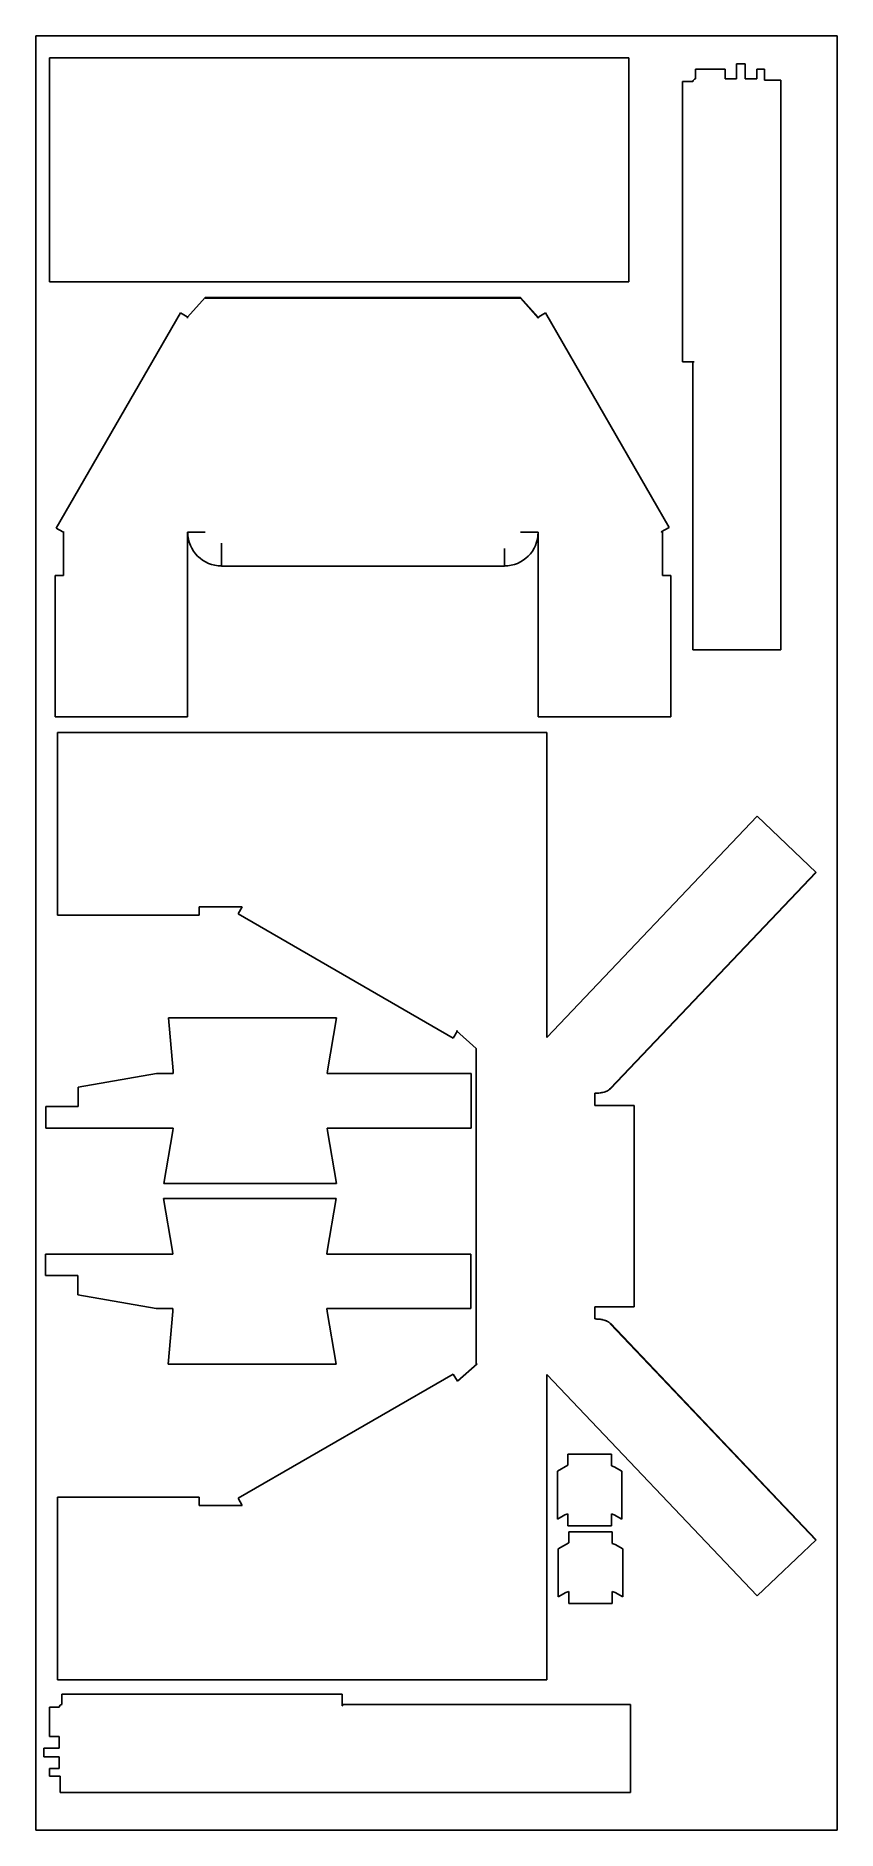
# Model space of a CAD drawing. Header units: inches. Extents: x 0 to 1473, y 0 to 3300.
import ezdxf

# ---------------------------------------------------------------- set-up
doc = ezdxf.new("R2010")
doc.units = ezdxf.units.IN
doc.header["$MEASUREMENT"] = 0

msp = doc.modelspace()

# ---------------------------------------------------------------- linework, layer by layer
at = {"color": 7, "linetype": 'Continuous', "lineweight": 25}
for p, q in [((25.2, 3259.9), (25.2, 2847.9)), ((25.2, 3259.9), (1089.8, 3259.9)), ((1089.8, 2847.9), (1089.8, 3259.9)), ((1212.9, 3238.9), (1212.9, 3220.8)), ((1266.9, 3238.9), (1212.9, 3238.9)), ((1266.9, 3220.8), (1266.9, 3238.9)), ((1288.2, 3248.9), (1288.2, 3220.8)), ((1288.2, 3248.9), (1304.2, 3248.9)), ((1304.2, 3220.8), (1304.2, 3248.9)), ((1325.6, 3238.9), (1325.6, 3220.8)), ((1339.6, 3238.9), (1325.6, 3238.9)), ((1339.6, 3218.8), (1339.6, 3238.9)), ((1188.7, 3215.8), (1188.7, 2700.8)), ((1207.9, 3215.8), (1188.7, 3215.8)), ((1288.2, 3220.8), (1266.9, 3220.8)), ((1325.6, 3220.8), (1304.2, 3220.8)), ((1369.8, 3218.8), (1339.6, 3218.8)), ((1369.8, 2170.8), (1369.8, 3218.8)), ((1089.8, 2847.9), (25.2, 2847.9)), ((279, 2782.7), (311.2, 2819.1)), ((311.2, 2819.1), (311.2, 2817.3)), ((891.2, 2819.1), (311.2, 2819.1)), ((891.2, 2817.3), (311.2, 2817.3)), ((891.2, 2819.1), (891.2, 2817.3)), ((891.2, 2819.1), (923.4, 2782.7)), ((891.2, 2817.3), (923.4, 2781)), ((37.3, 2394.8), (265.7, 2790.4)), ((265.7, 2790.4), (277.8, 2783.4)), ((277.8, 2783.4), (279, 2780.7)), ((279, 2780.7), (279, 2782.7)), ((923.4, 2780.7), (924.6, 2783.4)), ((923.4, 2781), (923.4, 2780.7)), ((924.6, 2783.4), (936.7, 2790.4)), ((936.7, 2790.4), (1164.4, 2396)), ((1188.7, 2700.8), (1210.4, 2700.8)), ((1207.9, 2700.3), (1207.9, 2170.8)), ((1210.4, 2700.3), (1207.9, 2700.3)), ((1210.4, 2700.8), (1210.4, 2700.3)), ((49.4, 2387.8), (37.3, 2394.8)), ((51.7, 2387.1), (49.4, 2387.8)), ((50.6, 2307.8), (50.6, 2387.1)), ((50.6, 2387.1), (51.7, 2387.1)), ((311.2, 2387.1), (279, 2387.1)), ((279, 2047.8), (279, 2387.1)), ((923.4, 2387.1), (891.2, 2387.1)), ((923.4, 2387.1), (923.4, 2047.8)), ((1164.4, 2396), (1149.8, 2387.6)), ((1149.8, 2387.6), (1150, 2387.1)), ((1150, 2387.1), (1151.3, 2387.9)), ((1151.3, 2387.9), (1151.8, 2387.1)), ((1151.8, 2387.1), (1151.8, 2307.8)), ((341.2, 2324.9), (341.2, 2367.1)), ((341.2, 2367.1), (341.2, 2367.1)), ((341.2, 2325), (341.2, 2367.1)), ((861.2, 2324.9), (861.2, 2357.1)), ((341.2, 2324.9), (861.2, 2324.9)), ((35.2, 2047.8), (35.2, 2307.8)), ((35.2, 2307.8), (50.6, 2307.8)), ((1151.8, 2307.8), (1167.1, 2307.8)), ((1167.1, 2307.8), (1167.1, 2047.8)), ((1369.8, 2170.8), (1207.9, 2170.8)), ((279, 2047.8), (35.2, 2047.8)), ((1167.1, 2047.8), (923.4, 2047.8)), ((40, 2018.9), (40, 1683)), ((939.3, 2018.9), (40, 2018.9)), ((939.3, 2018.9), (939.3, 1457.7)), ((939.3, 1457.7), (1325.8, 1864.6)), ((1325.8, 1864.6), (1434.5, 1761.4)), ((1055.6, 1364.1), (1433.7, 1762.1)), ((1434.5, 1761.4), (1056.4, 1363.3)), ((379.3, 1698.4), (300, 1698.4)), ((300, 1683), (300, 1698.4)), ((371.6, 1685.1), (379.3, 1698.4)), ((767.3, 1456.6), (371.6, 1685.1)), ((40, 1683), (300, 1683)), ((243.8, 1493.7), (252.2, 1396.7)), ((552.9, 1493.7), (243.8, 1493.7)), ((535.8, 1396.7), (552.9, 1493.7)), ((774.9, 1469.9), (767.3, 1456.6)), ((809.6, 1437.7), (773.2, 1469.9)), ((773.2, 1469.9), (774.9, 1469.9)), ((809.6, 857.7), (809.6, 1437.7)), ((77.7, 1366.3), (221.6, 1391.3)), ((252.5, 1391.3), (221.6, 1391.3)), ((252.2, 1396.7), (252.5, 1391.3)), ((535.3, 1391.3), (535.8, 1396.7)), ((800, 1391.3), (535.3, 1391.3)), ((800, 1391.3), (800, 1291.3)), ((77.7, 1366.3), (77.7, 1330.8)), ((1055.6, 1364.1), (1056.4, 1363.3)), ((18.3, 1330.8), (18.3, 1291.3)), ((77.7, 1330.8), (18.3, 1330.8)), ((1027.3, 1346.5), (1027.3, 1332.7)), ((1100, 1332.7), (1027.3, 1332.7)), ((1100, 962.7), (1100, 1332.7)), ((18.3, 1291.3), (252.5, 1291.3)), ((252.5, 1291.3), (252, 1286)), ((535.8, 1286), (535.3, 1291.3)), ((800, 1291.3), (535.3, 1291.3)), ((252, 1286), (234.9, 1189)), ((552.9, 1189), (535.8, 1286)), ((234.9, 1189), (552.9, 1189)), ((251.4, 1064.9), (234.3, 1161.9)), ((234.3, 1161.9), (552.3, 1161.9)), ((552.3, 1161.9), (535.2, 1064.9)), ((17.4, 1019.9), (17.4, 1059.4)), ((251.9, 1059.4), (17.4, 1059.4)), ((251.4, 1064.9), (251.9, 1059.4)), ((534.7, 1059.4), (535.2, 1064.9)), ((799.7, 1059.4), (534.7, 1059.4)), ((799.7, 959.4), (799.7, 1059.4)), ((17.4, 1019.9), (76.9, 1019.9)), ((76.9, 984.4), (76.9, 1019.9)), ((76.9, 984.4), (220.9, 959.4)), ((220.9, 959.4), (251.9, 959.4)), ((251.9, 959.4), (251.6, 953.9)), ((799.7, 959.4), (534.7, 959.4)), ((535.2, 953.9), (534.7, 959.4)), ((1100, 962.7), (1027.3, 962.7)), ((1027.3, 962.7), (1027.3, 949)), ((243.1, 856.9), (251.6, 953.9)), ((535.2, 953.9), (552.3, 856.9)), ((1056.4, 932.1), (1055.6, 931.4)), ((1433.7, 533.4), (1055.6, 931.4)), ((1056.4, 932.1), (1434.5, 534.1)), ((552.3, 856.9), (243.1, 856.9)), ((767.3, 838.8), (371.6, 610.4)), ((774.9, 825.5), (767.3, 838.8)), ((774.9, 825.5), (811.3, 857.7)), ((811.3, 857.7), (809.6, 857.7)), ((1325.8, 430.9), (939.3, 837.8)), ((939.3, 837.8), (939.3, 276.5)), ((978, 671.3), (958.7, 660.2)), ((958.7, 660.2), (958.7, 571.8)), ((978, 691.2), (978, 671.3)), ((978, 691.2), (1058, 691.2)), ((1058, 670), (1058, 691.2)), ((1063.4, 668.3), (1058, 670)), ((1077.4, 660.2), (1063.4, 668.3)), ((1077.4, 571.8), (1077.4, 660.2)), ((40, 612.5), (40, 276.5)), ((300, 612.5), (40, 612.5)), ((300, 597.1), (300, 612.5)), ((300, 597.1), (379.3, 597.1)), ((371.6, 610.4), (379.3, 597.1)), ((958.7, 571.8), (972.7, 579.9)), ((972.7, 579.9), (978, 581.6)), ((978, 581.6), (978, 559.8)), ((1058, 581.6), (1063.4, 579.9)), ((1058, 559.8), (1058, 581.6)), ((1063.4, 579.9), (1077.4, 571.8)), ((979.6, 528.5), (960.3, 517.3)), ((978, 559.8), (1058, 559.8)), ((979.6, 548.4), (979.6, 528.5)), ((979.6, 548.4), (1059.6, 548.4)), ((1059.6, 527.1), (1059.6, 548.4)), ((1434.5, 534.1), (1325.8, 430.9)), ((960.3, 517.3), (960.3, 429)), ((1064.9, 525.4), (1059.6, 527.1)), ((1078.9, 517.3), (1064.9, 525.4)), ((1078.9, 429), (1078.9, 517.3)), ((960.3, 429), (974.3, 437)), ((974.3, 437), (979.6, 438.8)), ((979.6, 438.8), (979.6, 416.9)), ((1059.6, 438.8), (1064.9, 437)), ((1059.6, 416.9), (1059.6, 438.8)), ((1064.9, 437), (1078.9, 429)), ((979.6, 416.9), (1059.6, 416.9)), ((40, 276.5), (939.3, 276.5)), ((47.9, 250.2), (47.9, 231)), ((47.9, 250.2), (562.9, 250.2)), ((562.9, 250.2), (562.9, 228.5)), ((24.7, 172), (24.7, 226)), ((24.7, 226), (42.9, 226)), ((562.9, 228.5), (563.4, 228.5)), ((563.4, 228.5), (563.4, 231)), ((563.4, 231), (1092.9, 231)), ((1092.9, 69), (1092.9, 231)), ((42.9, 172), (24.7, 172)), ((42.9, 172), (42.9, 150.6)), ((14.7, 150.6), (14.7, 134.6)), ((42.9, 150.6), (14.7, 150.6)), ((14.7, 134.6), (42.9, 134.6)), ((42.9, 134.6), (42.9, 113.2)), ((24.7, 99.2), (24.7, 113.2)), ((42.9, 113.2), (24.7, 113.2)), ((24.7, 99.2), (44.9, 99.2)), ((44.9, 99.2), (44.9, 69)), ((1092.9, 69), (44.9, 69))]:
    msp.add_line(p, q, dxfattribs=at)
msp.add_lwpolyline([(0, 0), (1473, 0), (1473, 3300), (0, 3300)], close=True)
for centre, radius, start, end in [((1212.9, 3215.8), 5, 90, 180), ((341.2, 2387.1), 62.1, 180, 270), ((861.2, 2387.1), 62.1, 270, 0), ((47.9, 226), 5, 90, 180)]:
    msp.add_arc(centre, radius, start, end, dxfattribs=at)
for points, knots in [([(1027.4, 1355.3), (1027.4, 1354.9), (1027.4, 1354.2), (1027.3, 1353), (1027.3, 1351.6), (1027.3, 1350), (1027.3, 1348.3), (1027.3, 1347.2), (1027.3, 1346.5)], [0, 0, 0, 0, 0.121391, 0.260888, 0.418495, 0.594215, 0.78805, 1, 1, 1, 1]), ([(1056, 1363.7), (1055.1, 1362.8), (1054.1, 1361.9), (1052.9, 1361), (1052.6, 1360.8), (1052.1, 1360.5), (1051.8, 1360.3), (1051, 1359.9), (1050.4, 1359.5), (1049.7, 1359.2), (1049.7, 1359.2), (1049.6, 1359.1), (1049.5, 1359.1), (1049.3, 1359), (1049.2, 1358.9), (1048.7, 1358.8), (1048.5, 1358.7), (1047.6, 1358.3), (1047, 1358.1), (1045.2, 1357.5), (1044, 1357.1), (1042.5, 1356.8), (1042.5, 1356.8), (1042.4, 1356.8), (1042.4, 1356.8), (1042.3, 1356.8), (1042.2, 1356.8), (1042, 1356.7), (1041.9, 1356.7), (1041.4, 1356.6), (1041.2, 1356.5), (1040.3, 1356.4), (1039.6, 1356.3), (1037.8, 1356), (1036.4, 1355.8), (1035, 1355.7), (1035, 1355.7), (1034.9, 1355.7), (1034.9, 1355.7), (1034.8, 1355.7), (1034.7, 1355.7), (1034.5, 1355.7), (1034.3, 1355.6), (1033.9, 1355.6), (1033.6, 1355.6), (1032.8, 1355.5), (1032.1, 1355.5), (1030.2, 1355.4), (1028.9, 1355.3), (1027.4, 1355.3)], [0, 0, 0, 0, 0.125, 0.125, 0.15625, 0.15625, 0.1875, 0.1875, 0.25, 0.25, 0.2578125, 0.2578125, 0.265625, 0.265625, 0.28125, 0.28125, 0.3125, 0.3125, 0.375, 0.375, 0.5, 0.5, 0.5039062, 0.5039062, 0.5078125, 0.5078125, 0.515625, 0.515625, 0.53125, 0.53125, 0.5625, 0.5625, 0.625, 0.625, 0.75, 0.75, 0.7539062, 0.7539062, 0.7578125, 0.7578125, 0.765625, 0.765625, 0.78125, 0.78125, 0.8125, 0.8125, 0.875, 0.875, 1, 1, 1, 1]), ([(1027.3, 949), (1027.3, 948.1), (1027.3, 946.6), (1027.3, 944.4), (1027.3, 942.4), (1027.4, 940.9), (1027.4, 940.2)], [0, 0, 0, 0, 0.291878, 0.500001, 0.753403, 1, 1, 1, 1]), ([(1027.4, 940.2), (1028.8, 940.2), (1030.2, 940.1), (1032.1, 940), (1032.7, 940), (1033.6, 939.9), (1033.9, 939.9), (1034.3, 939.8), (1034.5, 939.8), (1034.7, 939.8), (1034.7, 939.8), (1034.9, 939.8), (1034.9, 939.8), (1035, 939.8), (1035, 939.8), (1036.4, 939.7), (1037.8, 939.5), (1039.6, 939.2), (1040.3, 939.1), (1041.2, 939), (1041.4, 938.9), (1041.9, 938.8), (1042, 938.8), (1042.2, 938.7), (1042.3, 938.7), (1042.4, 938.7), (1042.4, 938.7), (1042.5, 938.7), (1042.5, 938.7), (1044, 938.4), (1045.2, 938), (1047, 937.4), (1047.6, 937.2), (1048.5, 936.8), (1048.7, 936.7), (1049.2, 936.5), (1049.3, 936.5), (1049.5, 936.4), (1049.6, 936.4), (1049.7, 936.3), (1049.7, 936.3), (1050.4, 935.9), (1051, 935.6), (1051.8, 935.1), (1052.1, 935), (1052.5, 934.7), (1052.6, 934.6), (1052.9, 934.5), (1053, 934.4), (1053.4, 934.1), (1053.6, 933.9), (1054, 933.6), (1054.1, 933.5), (1054.3, 933.4), (1054.4, 933.3), (1054.5, 933.2), (1054.6, 933.2), (1055, 932.7), (1055.5, 932.3), (1056, 931.8)], [0, 0, 0, 0, 0.125, 0.125, 0.1875, 0.1875, 0.21875, 0.21875, 0.234375, 0.234375, 0.242188, 0.242188, 0.246094, 0.246094, 0.25, 0.25, 0.375, 0.375, 0.4375, 0.4375, 0.46875, 0.46875, 0.484375, 0.484375, 0.492188, 0.492188, 0.496094, 0.496094, 0.5, 0.5, 0.625, 0.625, 0.6875, 0.6875, 0.71875, 0.71875, 0.734375, 0.734375, 0.742188, 0.742188, 0.75, 0.75, 0.8125, 0.8125, 0.84375, 0.84375, 0.859375, 0.859375, 0.875, 0.875, 0.90625, 0.90625, 0.921875, 0.921875, 0.929688, 0.929688, 0.9375, 0.9375, 1, 1, 1, 1])]:
    msp.add_open_spline(points, degree=3, knots=knots, dxfattribs=at)

doc.saveas('drawing.dxf')
